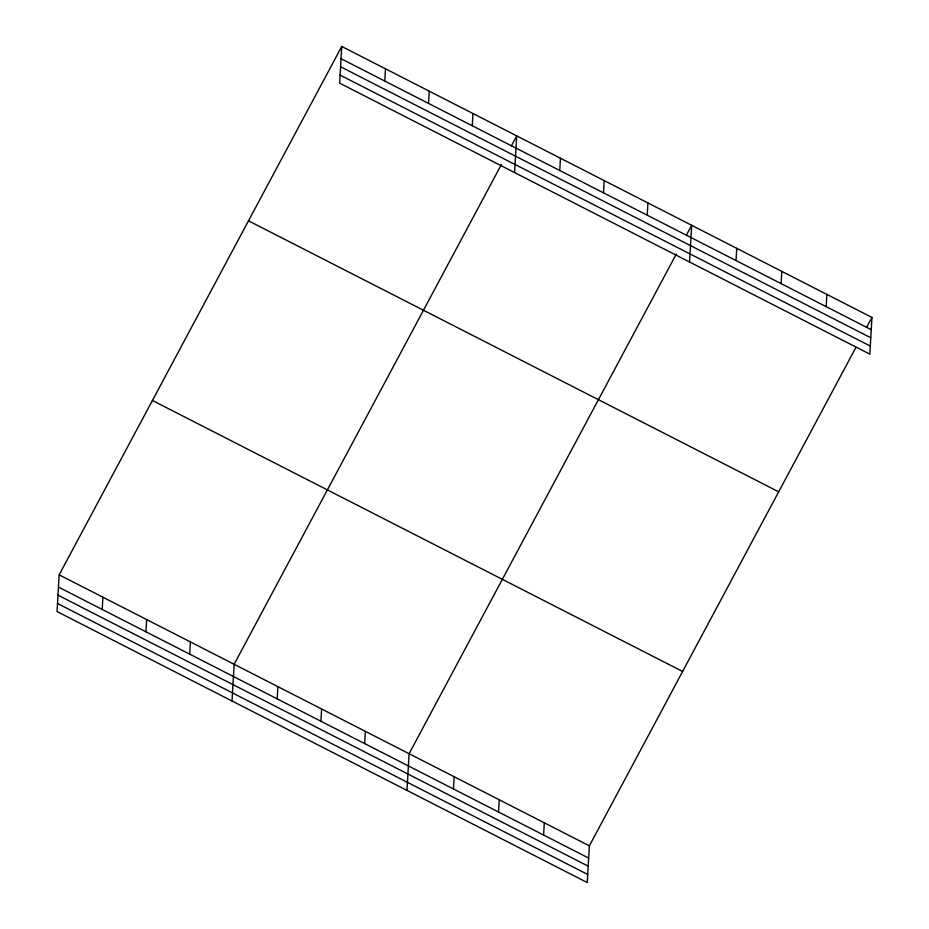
<?xml version="1.0" encoding="UTF-8"?>
<svg xmlns="http://www.w3.org/2000/svg" width="929" height="929" viewBox="0 0 929 929"><rect width="100%" height="100%" fill="white"/><g stroke="black" fill="none" stroke-linecap="round" stroke-linejoin="round"><path stroke-width="1.39" d="M341.744 46.45L339.631 83.157L869.834 354.146L871.948 317.439L341.744 46.45L59.166 574.854L57.052 611.561L587.256 882.55L589.369 845.843L855.957 347.33M102.202 609.447L102.91 597.208M145.946 631.801L146.654 619.562M189.69 654.155L190.399 641.916M232.018 700.989L234.143 664.281L501.393 164.526M277.179 698.875L277.876 686.636M320.911 721.229L321.62 708.99M384.78 81.044L385.489 68.804M364.656 743.583L365.364 731.344M428.524 103.398L429.221 91.158M406.983 790.416L409.108 753.709L676.358 253.954M472.257 125.763L472.966 113.524M453.468 788.976L454.176 776.737M514.596 172.585L516.71 135.878L511.38 145.841M498.536 812.016L499.245 799.776M559.746 170.471L560.454 158.232M543.604 835.043L544.301 822.804M603.49 192.826L604.198 180.586M647.234 215.191L647.931 202.952M689.562 262.013L691.675 225.306L686.345 235.269M736.035 260.573L736.743 248.345M781.103 283.612L781.812 271.373M826.171 306.651L826.88 294.412M866.618 327.403L871.948 317.439M341.036 58.69L871.239 329.679M340.571 66.76L870.775 337.761M340.095 75.086L870.299 346.076M248.496 220.823L778.699 491.813M152.414 400.48L682.618 671.47M59.166 574.854L589.369 845.843M58.469 587.082L588.672 858.082M57.993 595.164L588.208 866.153M57.517 603.478L587.72 874.479"/></g></svg>
